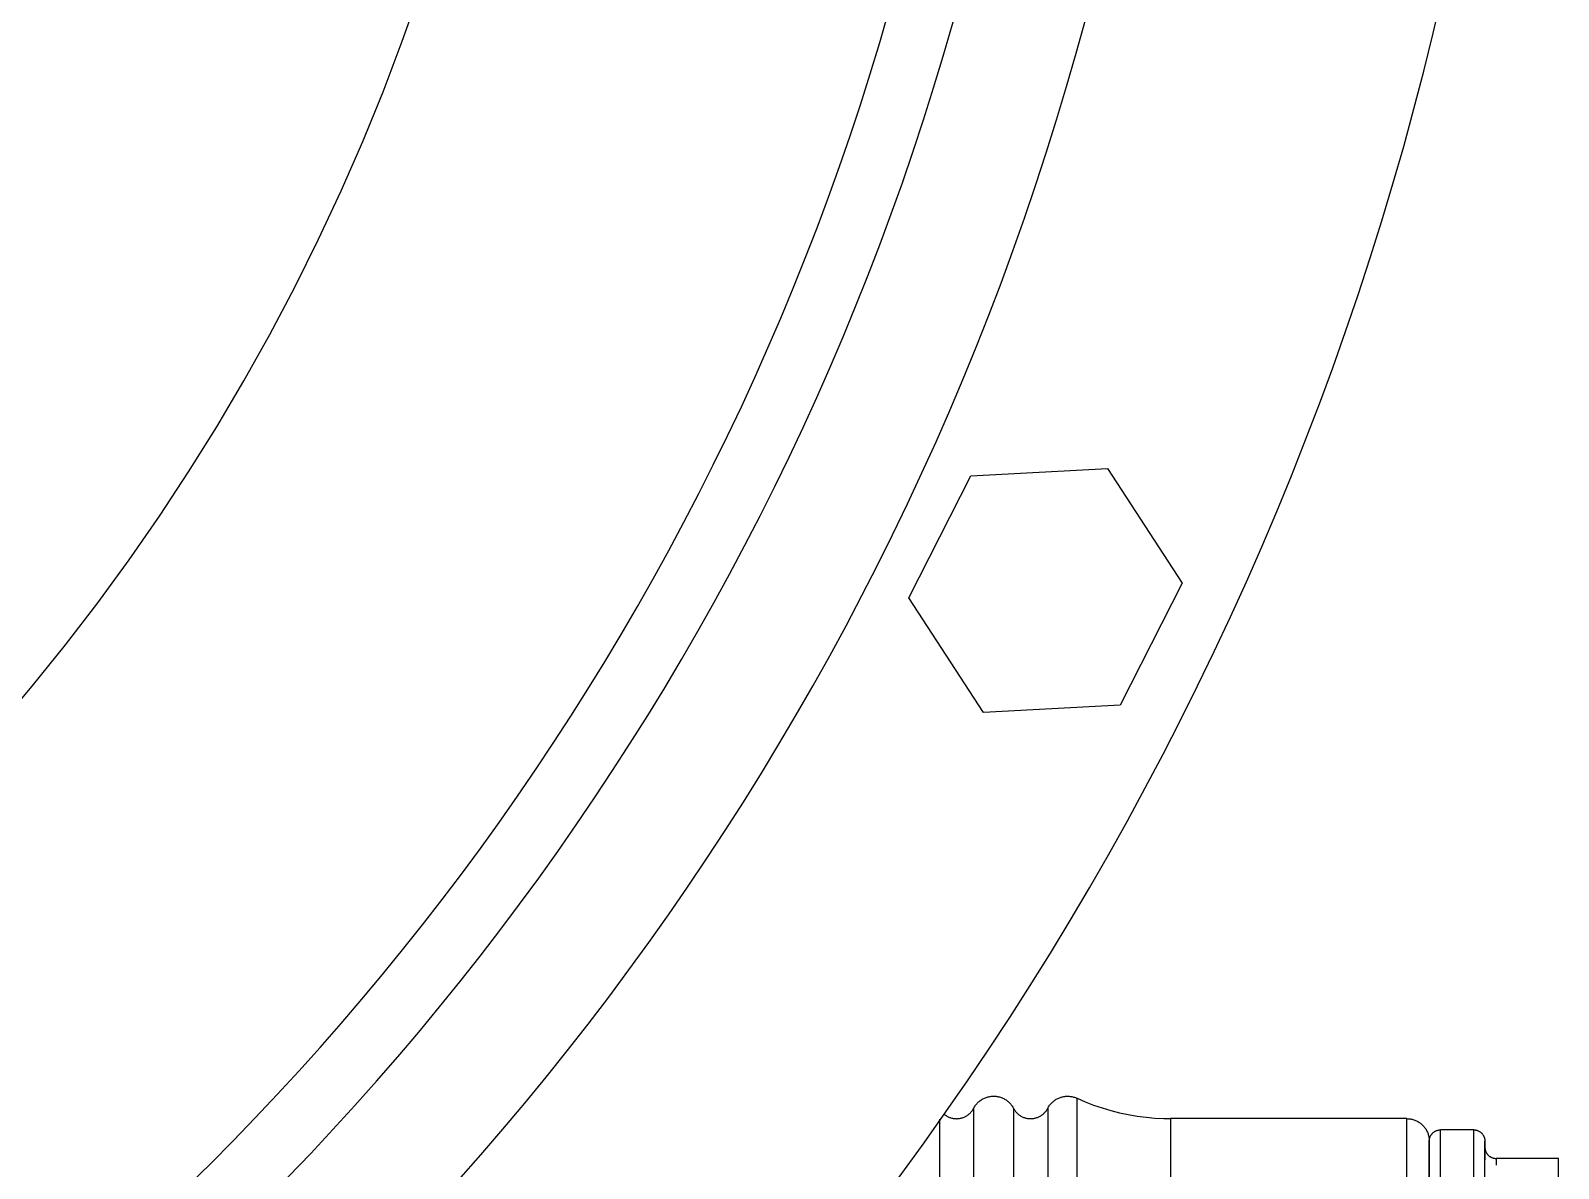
# Model space of a CAD drawing. Extents: x -181672 to 290600, y -29000 to 395522.
# Drawn here: x 10176.9 to 10260.7, y 33192.2 to 33254.6 of the extents above; entities that cross this region are included whole.
import ezdxf

# ---------------------------------------------------------------- set-up
doc = ezdxf.new("R2010")
doc.units = 0
doc.header["$LTSCALE"] = 10
doc.linetypes.add('XFM7P20PCW$0$Dashed', pattern=[2, 1, -1])

# ---------------------------------------------------------------- blocks, each defined once
blk = doc.blocks.new('XFM7P20PCW')
at = {"color": 1, "linetype": 'XFM7P20PCW$0$Dashed', "ltscale": 50}
for p, q in [((10228.45018, 33230.18727), (10235.94495, 33230.58955)), ((10235.94495, 33230.58955), (10240.04071, 33224.30003)), ((10225.05118, 33223.49547), (10228.45018, 33230.18727)), ((10240.04071, 33224.30003), (10236.64172, 33217.60824)), ((10229.14695, 33217.20596), (10225.05118, 33223.49547)), ((10236.64172, 33217.60824), (10229.14695, 33217.20596)), ((10234.27059, 33095.73835), (10234.27059, 33196.05608)), ((10228.60304, 33195.50514), (10228.60304, 33096.28929)), ((10230.78707, 33195.50654), (10230.78707, 33096.28789)), ((10232.66575, 33195.50514), (10232.66575, 33096.28929)), ((10226.72308, 33194.91619), (10226.72308, 33096.28789)), ((10252.3472, 33194.93687), (10239.39945, 33194.93687)), ((10239.39945, 33194.93687), (10239.39945, 33096.85756)), ((10252.3472, 33096.85756), (10252.3472, 33194.93687)), ((10256.01405, 33194.3213), (10254.19389, 33194.3213)), ((10254.19389, 33097.47313), (10254.19389, 33194.3213)), ((10256.01405, 33097.47313), (10256.01405, 33194.3213)), ((10253.57833, 33193.40513), (10253.57833, 33193.70574)), ((10256.62961, 33193.40513), (10256.62961, 33193.70574)), ((10253.57833, 33191.02288), (10253.57833, 33193.03025)), ((10256.62961, 33191.02288), (10256.62961, 33193.03025)), ((10260.66084, 33192.75654), (10257.24538, 33192.75654)), ((10257.24538, 33192.75654), (10257.24538, 33192.38658)), ((10260.66084, 33191.75021), (10260.66084, 33192.75654))]:
    blk.add_line(p, q, dxfattribs=at)
at = {"color": 1, "linetype": 'XFM7P20PCW$0$Dashed', "ltscale": 50, "flags": 128}
for points in [[(10228.60304, 33195.50514), (10228.62662, 33195.54837), (10228.65191, 33195.59062), (10228.67887, 33195.63183), (10228.70745, 33195.67193), (10228.73762, 33195.71085), (10228.76932, 33195.74853), (10228.80249, 33195.78491), (10228.8371, 33195.81994), (10228.87308, 33195.85356), (10228.91038, 33195.88571), (10228.94893, 33195.91635), (10228.98868, 33195.94542), (10229.02956, 33195.97287), (10229.0715, 33195.99867), (10229.11444, 33196.02277), (10229.15831, 33196.04514), (10229.20304, 33196.06573), (10229.24856, 33196.08452), (10229.29479, 33196.10147), (10229.34166, 33196.11656), (10229.3891, 33196.12976), (10229.43703, 33196.14106), (10229.48537, 33196.15043), (10229.53405, 33196.15786), (10229.58299, 33196.16333), (10229.6321, 33196.16685), (10229.68132, 33196.1684), (10229.73056, 33196.16798), (10229.77974, 33196.16559), (10229.82879, 33196.16123), (10229.87763, 33196.15492), (10229.92617, 33196.14666), (10229.97435, 33196.13646), (10230.02208, 33196.12435), (10230.06928, 33196.11034), (10230.11589, 33196.09445), (10230.16182, 33196.07671), (10230.20701, 33196.05715), (10230.25138, 33196.03579), (10230.29487, 33196.01268), (10230.33739, 33195.98785), (10230.37888, 33195.96134), (10230.41929, 33195.93319), (10230.45853, 33195.90344), (10230.49655, 33195.87215), (10230.53329, 33195.83937), (10230.5687, 33195.80514), (10230.6027, 33195.76953), (10230.63525, 33195.73258), (10230.6663, 33195.69436), (10230.6958, 33195.65493), (10230.72369, 33195.61435), (10230.74994, 33195.57269), (10230.77451, 33195.53001), (10230.78707, 33195.50654)], [(10232.66575, 33195.50514), (10232.68935, 33195.54836), (10232.71466, 33195.5906), (10232.74164, 33195.63179), (10232.77025, 33195.67187), (10232.80043, 33195.71078), (10232.83215, 33195.74845), (10232.86535, 33195.78482), (10232.89997, 33195.81983), (10232.93597, 33195.85343), (10232.97328, 33195.88556), (10233.01185, 33195.91618), (10233.05161, 33195.94522), (10233.0925, 33195.97266), (10233.13446, 33195.99844), (10233.17741, 33196.02252), (10233.22129, 33196.04486), (10233.26603, 33196.06543), (10233.31156, 33196.0842), (10233.3578, 33196.10112), (10233.40468, 33196.11619), (10233.45212, 33196.12937), (10233.50006, 33196.14064), (10233.5484, 33196.14999), (10233.59708, 33196.15739), (10233.64602, 33196.16285), (10233.69514, 33196.16634), (10233.74436, 33196.16786), (10233.7936, 33196.16742), (10233.84278, 33196.165), (10233.89183, 33196.16062), (10233.94066, 33196.15429), (10233.9892, 33196.146), (10234.03737, 33196.13578), (10234.08509, 33196.12365), (10234.13229, 33196.10961), (10234.17889, 33196.0937), (10234.22482, 33196.07593), (10234.27, 33196.05635), (10234.27059, 33196.05608)], [(10234.27059, 33196.05608), (10234.72226, 33195.85993), (10235.18141, 33195.682), (10235.6473, 33195.52258), (10236.1192, 33195.38191), (10236.59635, 33195.26023), (10237.07798, 33195.15772), (10237.56333, 33195.07456), (10238.05161, 33195.01087), (10238.54205, 33194.96676), (10239.03386, 33194.9423), (10239.39945, 33194.93687)], [(10226.98809, 33195.17903), (10227.02131, 33195.15267), (10227.05557, 33195.12767), (10227.0908, 33195.10406), (10227.12694, 33195.08187), (10227.16394, 33195.06115), (10227.20175, 33195.04193), (10227.24029, 33195.02423), (10227.2795, 33195.00808), (10227.31933, 33194.99352), (10227.35971, 33194.98056), (10227.40058, 33194.96923), (10227.44187, 33194.95954), (10227.48351, 33194.95151), (10227.52544, 33194.94515), (10227.56759, 33194.94048), (10227.6099, 33194.93749), (10227.65229, 33194.93619), (10227.66342, 33194.93614)], [(10227.66342, 33194.93614), (10227.70582, 33194.93698), (10227.74816, 33194.93953), (10227.79036, 33194.94376), (10227.83235, 33194.94968), (10227.87408, 33194.95727), (10227.91546, 33194.96653), (10227.95645, 33194.97743), (10227.99696, 33194.98996), (10228.03694, 33195.00411), (10228.07633, 33195.01984), (10228.11505, 33195.03713), (10228.15305, 33195.05596), (10228.19027, 33195.07629), (10228.22665, 33195.09809), (10228.26212, 33195.12133), (10228.29664, 33195.14598), (10228.33014, 33195.17198), (10228.36258, 33195.1993), (10228.39389, 33195.2279), (10228.42404, 33195.25772), (10228.45298, 33195.28873), (10228.48065, 33195.32087), (10228.50701, 33195.35409), (10228.53202, 33195.38834), (10228.55564, 33195.42356), (10228.57784, 33195.4597), (10228.59857, 33195.49669), (10228.60304, 33195.50514)], [(10230.78707, 33195.50654), (10230.80746, 33195.46936), (10230.82932, 33195.43302), (10230.85262, 33195.39758), (10230.87732, 33195.3631), (10230.90337, 33195.32964), (10230.93074, 33195.29725), (10230.95939, 33195.26597), (10230.98926, 33195.23587), (10231.02032, 33195.20699), (10231.0525, 33195.17937), (10231.08576, 33195.15306), (10231.12005, 33195.1281), (10231.15531, 33195.10454), (10231.19148, 33195.0824), (10231.22851, 33195.06172), (10231.26634, 33195.04255), (10231.3049, 33195.0249), (10231.34414, 33195.00881), (10231.38399, 33194.9943), (10231.42439, 33194.98139), (10231.46527, 33194.97011), (10231.50657, 33194.96048), (10231.54822, 33194.9525), (10231.59016, 33194.9462), (10231.63232, 33194.94157), (10231.67463, 33194.93864), (10231.71702, 33194.9374), (10231.72678, 33194.93736)], [(10231.72678, 33194.93736), (10231.76918, 33194.93821), (10231.81151, 33194.94075), (10231.85371, 33194.94498), (10231.8957, 33194.9509), (10231.93743, 33194.95849), (10231.97881, 33194.96775), (10232.0198, 33194.97865), (10232.06031, 33194.99118), (10232.1003, 33195.00533), (10232.13968, 33195.02106), (10232.1784, 33195.03835), (10232.2164, 33195.05718), (10232.25362, 33195.07751), (10232.29, 33195.09931), (10232.32547, 33195.12256), (10232.35999, 33195.1472), (10232.39349, 33195.1732), (10232.42593, 33195.20052), (10232.45725, 33195.22912), (10232.4874, 33195.25894), (10232.51633, 33195.28995), (10232.544, 33195.32209), (10232.57036, 33195.35531), (10232.59537, 33195.38956), (10232.619, 33195.42478), (10232.64119, 33195.46092), (10232.66192, 33195.49791), (10232.66575, 33195.50514)], [(10252.3472, 33194.93687), (10252.39643, 33194.93588), (10252.44559, 33194.93293), (10252.49458, 33194.92802), (10252.54334, 33194.92114), (10252.59179, 33194.91233), (10252.63984, 33194.90158), (10252.68743, 33194.88892), (10252.73447, 33194.87437), (10252.7809, 33194.85795), (10252.82663, 33194.83968), (10252.87159, 33194.81961), (10252.91571, 33194.79774), (10252.95892, 33194.77414), (10253.00116, 33194.74882), (10253.04235, 33194.72183), (10253.08243, 33194.69322), (10253.12133, 33194.66303), (10253.15899, 33194.63131), (10253.19535, 33194.59811), (10253.23036, 33194.56348), (10253.26395, 33194.52747), (10253.29608, 33194.49015), (10253.32669, 33194.45158), (10253.35573, 33194.41182), (10253.38316, 33194.37092), (10253.40893, 33194.32896), (10253.433, 33194.28601), (10253.45534, 33194.24212), (10253.4759, 33194.19738), (10253.49466, 33194.15185), (10253.51158, 33194.10561), (10253.52664, 33194.05872), (10253.53981, 33194.01128), (10253.55108, 33193.96334), (10253.56042, 33193.91499), (10253.56781, 33193.86631), (10253.57326, 33193.81737), (10253.57674, 33193.76825), (10253.57826, 33193.71903), (10253.57833, 33193.70574)], [(10253.57833, 33193.70574), (10253.57882, 33193.73036), (10253.5803, 33193.75493), (10253.58276, 33193.77943), (10253.58619, 33193.80381), (10253.5906, 33193.82803), (10253.59597, 33193.85206), (10253.6023, 33193.87585), (10253.60958, 33193.89938), (10253.61779, 33193.92259), (10253.62692, 33193.94545), (10253.63696, 33193.96793), (10253.64789, 33193.98999), (10253.6597, 33194.0116), (10253.67235, 33194.03272), (10253.68585, 33194.05331), (10253.70015, 33194.07335), (10253.71525, 33194.0928), (10253.73111, 33194.11163), (10253.74771, 33194.12982), (10253.76503, 33194.14732), (10253.78303, 33194.16412), (10253.80169, 33194.18018), (10253.82097, 33194.19548), (10253.84086, 33194.21), (10253.8613, 33194.22372), (10253.88228, 33194.2366), (10253.90376, 33194.24864), (10253.9257, 33194.25981), (10253.94808, 33194.27009), (10253.97084, 33194.27947), (10253.99396, 33194.28793), (10254.0174, 33194.29546), (10254.04113, 33194.30205), (10254.06509, 33194.30768), (10254.08927, 33194.31235), (10254.11361, 33194.31605), (10254.13808, 33194.31877), (10254.16264, 33194.32051), (10254.18725, 33194.32127), (10254.19389, 33194.3213)], [(10256.01405, 33194.3213), (10256.03866, 33194.32081), (10256.06324, 33194.31934), (10256.08774, 33194.31688), (10256.11212, 33194.31344), (10256.13634, 33194.30903), (10256.16037, 33194.30366), (10256.18416, 33194.29733), (10256.20768, 33194.29006), (10256.23089, 33194.28184), (10256.25376, 33194.27271), (10256.27624, 33194.26267), (10256.2983, 33194.25174), (10256.31991, 33194.23994), (10256.34103, 33194.22728), (10256.36162, 33194.21379), (10256.38166, 33194.19948), (10256.40111, 33194.18439), (10256.41994, 33194.16852), (10256.43812, 33194.15192), (10256.45563, 33194.13461), (10256.47242, 33194.11661), (10256.48849, 33194.09795), (10256.50379, 33194.07866), (10256.51831, 33194.05878), (10256.53203, 33194.03833), (10256.54491, 33194.01735), (10256.55695, 33193.99587), (10256.56812, 33193.97393), (10256.5784, 33193.95156), (10256.58778, 33193.92879), (10256.59624, 33193.90567), (10256.60377, 33193.88223), (10256.61035, 33193.85851), (10256.61599, 33193.83454), (10256.62065, 33193.81037), (10256.62435, 33193.78602), (10256.62708, 33193.76155), (10256.62882, 33193.73699), (10256.62958, 33193.71239), (10256.62961, 33193.70574)], [(10253.57833, 33098.08869), (10253.57833, 33098.12694), (10253.57833, 33098.2416), (10253.57833, 33098.4325), (10253.57833, 33098.69934), (10253.57833, 33099.04168), (10253.57833, 33099.45898), (10253.57833, 33099.95058), (10253.57833, 33100.51567), (10253.57833, 33101.15337), (10253.57833, 33101.86265), (10253.57833, 33102.64238), (10253.57833, 33103.4913), (10253.57833, 33104.40806), (10253.57833, 33105.3912), (10253.57833, 33106.43914), (10253.57833, 33107.5502), (10253.57833, 33108.72261), (10253.57833, 33109.95449), (10253.57833, 33111.24388), (10253.57833, 33112.5887), (10253.57833, 33113.9868), (10253.57833, 33115.43596), (10253.57833, 33116.93385), (10253.57833, 33118.47807), (10253.57833, 33120.06616), (10253.57833, 33121.69557), (10253.57833, 33123.3637), (10253.57833, 33125.06788), (10253.57833, 33126.80538), (10253.57833, 33128.57343), (10253.57833, 33130.36919), (10253.57833, 33132.18979), (10253.57833, 33134.03231), (10253.57833, 33135.89382), (10253.57833, 33137.77134), (10253.57833, 33139.66185), (10253.57833, 33141.56234), (10253.57833, 33143.46976), (10253.57833, 33145.38107), (10253.57833, 33147.2932), (10253.57833, 33149.2031), (10253.57833, 33151.10771), (10253.57833, 33153.00399), (10253.57833, 33154.88889), (10253.57833, 33156.75941), (10253.57833, 33158.61256), (10253.57833, 33160.44536), (10253.57833, 33162.25489), (10253.57833, 33164.03824), (10253.57833, 33165.79258), (10253.57833, 33167.51509), (10253.57833, 33169.20302), (10253.57833, 33170.85366), (10253.57833, 33172.46437), (10253.57833, 33174.03259), (10253.57833, 33175.55579), (10253.57833, 33177.03154), (10253.57833, 33178.45749), (10253.57833, 33179.83135), (10253.57833, 33181.15092), (10253.57833, 33182.41409), (10253.57833, 33183.61885), (10253.57833, 33184.76325), (10253.57833, 33185.84548), (10253.57833, 33186.8638), (10253.57833, 33187.81658), (10253.57833, 33188.70231), (10253.57833, 33189.51955), (10253.57833, 33190.267), (10253.57833, 33190.94347), (10253.57833, 33191.54788), (10253.57833, 33192.07926), (10253.57833, 33192.53676), (10253.57833, 33192.91964), (10253.57833, 33193.2273), (10253.57833, 33193.45923), (10253.57833, 33193.61508), (10253.57833, 33193.69459), (10253.57833, 33193.70574)], [(10253.57833, 33193.70574), (10253.57833, 33193.6675), (10253.57833, 33193.55283), (10253.57833, 33193.36193), (10253.57833, 33193.09509), (10253.57833, 33192.75275), (10253.57833, 33192.33545), (10253.57833, 33191.84386), (10253.57833, 33191.27876), (10253.57833, 33190.64106), (10253.57833, 33189.93178), (10253.57833, 33189.15206), (10253.57833, 33188.30313), (10253.57833, 33187.38637), (10253.57833, 33186.40323), (10253.57833, 33185.35529), (10253.57833, 33184.24423), (10253.57833, 33183.07182), (10253.57833, 33181.83994), (10253.57833, 33180.55056), (10253.57833, 33179.20574), (10253.57833, 33177.80763), (10253.57833, 33176.35847), (10253.57833, 33174.86058), (10253.57833, 33173.31636), (10253.57833, 33171.72827), (10253.57833, 33170.09886), (10253.57833, 33168.43073), (10253.57833, 33166.72655), (10253.57833, 33164.98905), (10253.57833, 33163.22101), (10253.57833, 33161.42525), (10253.57833, 33159.60465), (10253.57833, 33157.76212), (10253.57833, 33155.90061), (10253.57833, 33154.02309), (10253.57833, 33152.13258), (10253.57833, 33150.23209), (10253.57833, 33148.32467), (10253.57833, 33146.41336), (10253.57833, 33144.50123), (10253.57833, 33142.59133), (10253.57833, 33140.68672), (10253.57833, 33138.79045), (10253.57833, 33136.90554), (10253.57833, 33135.03502), (10253.57833, 33133.18188), (10253.57833, 33131.34907), (10253.57833, 33129.53955), (10253.57833, 33127.75619), (10253.57833, 33126.00185), (10253.57833, 33124.27934), (10253.57833, 33122.59142), (10253.57833, 33120.94078), (10253.57833, 33119.33006), (10253.57833, 33117.76185), (10253.57833, 33116.23864), (10253.57833, 33114.76289), (10253.57833, 33113.33694), (10253.57833, 33111.96308), (10253.57833, 33110.64351), (10253.57833, 33109.38034), (10253.57833, 33108.17559), (10253.57833, 33107.03118), (10253.57833, 33105.94895), (10253.57833, 33104.93063), (10253.57833, 33103.97785), (10253.57833, 33103.09213), (10253.57833, 33102.27489), (10253.57833, 33101.52743), (10253.57833, 33100.85096), (10253.57833, 33100.24655), (10253.57833, 33099.71517), (10253.57833, 33099.25768), (10253.57833, 33098.87479), (10253.57833, 33098.56714), (10253.57833, 33098.3352), (10253.57833, 33098.17935), (10253.57833, 33098.09984), (10253.57833, 33098.08869)], [(10253.57833, 33192.70118), (10253.57833, 33192.91964), (10253.57833, 33193.2273), (10253.57833, 33193.45923), (10253.57833, 33193.61508), (10253.57833, 33193.69459), (10253.57833, 33193.70574)], [(10253.57833, 33193.70574), (10253.57833, 33193.6675), (10253.57833, 33193.55283), (10253.57833, 33193.36193), (10253.57833, 33193.09509), (10253.57833, 33192.75275), (10253.57833, 33192.33545), (10253.57833, 33192.26888)], [(10256.62961, 33098.08869), (10256.62961, 33098.12694), (10256.62961, 33098.2416), (10256.62961, 33098.4325), (10256.62961, 33098.69934), (10256.62961, 33099.04168), (10256.62961, 33099.45898), (10256.62961, 33099.95058), (10256.62961, 33100.51567), (10256.62961, 33101.15337), (10256.62961, 33101.86265), (10256.62961, 33102.64238), (10256.62961, 33103.4913), (10256.62961, 33104.40806), (10256.62961, 33105.3912), (10256.62961, 33106.43914), (10256.62961, 33107.5502), (10256.62961, 33108.72261), (10256.62961, 33109.95449), (10256.62961, 33111.24388), (10256.62961, 33112.5887), (10256.62961, 33113.9868), (10256.62961, 33115.43596), (10256.62961, 33116.93385), (10256.62961, 33118.47807), (10256.62961, 33120.06616), (10256.62961, 33121.69557), (10256.62961, 33123.3637), (10256.62961, 33125.06788), (10256.62961, 33126.80538), (10256.62961, 33128.57343), (10256.62961, 33130.36919), (10256.62961, 33132.18979), (10256.62961, 33134.03231), (10256.62961, 33135.89382), (10256.62961, 33137.77134), (10256.62961, 33139.66185), (10256.62961, 33141.56234), (10256.62961, 33143.46976), (10256.62961, 33145.38107), (10256.62961, 33147.2932), (10256.62961, 33149.2031), (10256.62961, 33151.10771), (10256.62961, 33153.00399), (10256.62961, 33154.88889), (10256.62961, 33156.75941), (10256.62961, 33158.61256), (10256.62961, 33160.44536), (10256.62961, 33162.25489), (10256.62961, 33164.03824), (10256.62961, 33165.79258), (10256.62961, 33167.51509), (10256.62961, 33169.20302), (10256.62961, 33170.85366), (10256.62961, 33172.46437), (10256.62961, 33174.03259), (10256.62961, 33175.55579), (10256.62961, 33177.03154), (10256.62961, 33178.45749), (10256.62961, 33179.83135), (10256.62961, 33181.15092), (10256.62961, 33182.41409), (10256.62961, 33183.61885), (10256.62961, 33184.76325), (10256.62961, 33185.84548), (10256.62961, 33186.8638), (10256.62961, 33187.81658), (10256.62961, 33188.70231), (10256.62961, 33189.51955), (10256.62961, 33190.267), (10256.62961, 33190.94347), (10256.62961, 33191.54788), (10256.62961, 33192.07926), (10256.62961, 33192.53676), (10256.62961, 33192.91964), (10256.62961, 33193.2273), (10256.62961, 33193.45923), (10256.62961, 33193.61508), (10256.62961, 33193.69459), (10256.62961, 33193.70574)], [(10256.62961, 33193.70574), (10256.62961, 33193.6675), (10256.62961, 33193.55283), (10256.62961, 33193.36193), (10256.62961, 33193.09509), (10256.62961, 33192.75275), (10256.62961, 33192.68608)], [(10256.62961, 33193.35101), (10256.63095, 33193.32643), (10256.63326, 33193.30191), (10256.63656, 33193.27752), (10256.64083, 33193.25327), (10256.64607, 33193.22921), (10256.65226, 33193.20538), (10256.6594, 33193.18182), (10256.66748, 33193.15856), (10256.67648, 33193.13564), (10256.68639, 33193.1131), (10256.69719, 33193.09098), (10256.70887, 33193.06931), (10256.72141, 33193.04812), (10256.73479, 33193.02745), (10256.74898, 33193.00733), (10256.76396, 33192.98779), (10256.77971, 33192.96887), (10256.79621, 33192.95059), (10256.81343, 33192.93299), (10256.83133, 33192.91609), (10256.8499, 33192.89992), (10256.8691, 33192.8845), (10256.8889, 33192.86987), (10256.90927, 33192.85604), (10256.93017, 33192.84303), (10256.95158, 33192.83087), (10256.97346, 33192.81958), (10256.99577, 33192.80917), (10257.01848, 33192.79966), (10257.04155, 33192.79107), (10257.06495, 33192.78341), (10257.08864, 33192.77668), (10257.11257, 33192.77092), (10257.13672, 33192.76611), (10257.16104, 33192.76227), (10257.18549, 33192.75941), (10257.21004, 33192.75753), (10257.23465, 33192.75663), (10257.24481, 33192.75654)]]:
    blk.add_lwpolyline(points, dxfattribs=at)
at = {"color": 1, "linetype": 'XFM7P20PCW$0$Dashed', "ltscale": 50}
for radius, start, end in [(175.00012, 271.020483, 88.9799205), (156.33989, 271.1410025, 88.8596492), (149.37704, 270.5413417, 89.4585245), (145.83002, 269.9999331, 89.9999331), (120.96204, 269.9999331, 89.9999331)]:
    blk.add_arc((10083.66093, 33295.59722), radius, start, end, dxfattribs=at)

msp = doc.modelspace()

# ---------------------------------------------------------------- block references
msp.add_blockref('XFM7P20PCW', (0, 0))

doc.saveas('drawing.dxf')
